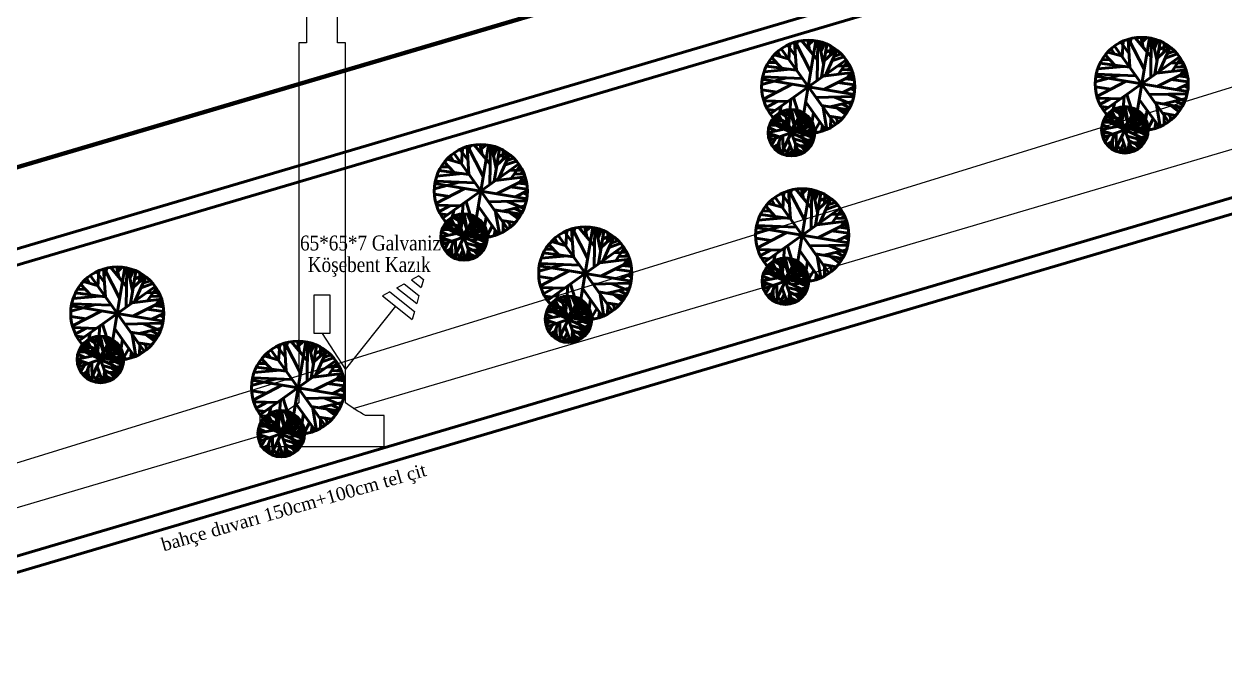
# Model space of a CAD drawing. Header units: millimetres. Extents: x 2046 to 14753, y 2361 to 29276.
# Drawn here: x 6038.4 to 6425, y 26525.4 to 26734.1 of the extents above; entities that cross this region are included whole.
import ezdxf

# ---------------------------------------------------------------- set-up
doc = ezdxf.new("R2010")
doc.units = ezdxf.units.MM
for name, color, linetype, lineweight in [('A.O. DUVAR', 7, 'Continuous', 50), ('ELK-YAZI', 2, 'Continuous', 25), ('TOPRAKLAMA', 44, 'Continuous', 18)]:
    doc.layers.add(name, color=color, linetype=linetype, lineweight=lineweight)
doc.layers.add('aydınlatma', color=3, linetype='Continuous')
doc.styles.add('A.O. MALZEME', font='times.ttf', dxfattribs={"height": 10})
doc.styles.add('YAZI', font='times.ttf', dxfattribs={"width": 0.85})

msp = doc.modelspace()

# ---------------------------------------------------------------- linework, layer by layer
at = {"layer": 'A.O. DUVAR'}
for p, q in [((5839.016, 26603.512), (7231.272, 27014.647)), ((5843.728, 26599.69), (7233.049, 27009.959)), ((7265.051, 26925.567), (5928.549, 26530.895)), ((5927.442, 26525.355), (7266.829, 26920.878)), ((7266.829, 26920.878), (5927.442, 26525.355)), ((6286.74, 26723.822), (6284.152, 26727.287)), ((6284.613, 26722.577), (6284.955, 26727.553)), ((6287.046, 26719.252), (6286.483, 26728.155)), ((6286.607, 26725.961), (6287.46, 26728.392)), ((6291.665, 26718.594), (6286.719, 26728.23)), ((6288.393, 26699.097), (6293.343, 26728.68)), ((6293.892, 26722.568), (6288.802, 26728.682)), ((6291.325, 26725.629), (6290.69, 26728.767)), ((6290.988, 26727.344), (6292.377, 26728.713)), ((6293.767, 26715.954), (6293.949, 26728.508)), ((6295.808, 26721.218), (6294.287, 26728.394)), ((6294.615, 26726.623), (6295.604, 26728.002)), ((6294.922, 26725.256), (6296.116, 26727.859)), ((6295.143, 26716.982), (6296.86, 26727.506)), ((6394.1, 26724.749), (6391.512, 26728.214)), ((6391.973, 26723.503), (6392.315, 26728.48)), ((6394.406, 26720.179), (6393.843, 26729.082)), ((6393.967, 26726.887), (6394.82, 26729.319)), ((6399.025, 26719.52), (6394.079, 26729.157)), ((6395.753, 26700.024), (6400.703, 26729.607)), ((6401.252, 26723.495), (6396.162, 26729.609)), ((6398.685, 26726.556), (6398.05, 26729.693)), ((6398.348, 26728.271), (6399.737, 26729.64)), ((6401.127, 26716.881), (6401.309, 26729.434)), ((6403.168, 26722.145), (6401.647, 26729.32)), ((6401.975, 26727.549), (6402.964, 26728.928)), ((6402.282, 26726.183), (6403.476, 26728.786)), ((6402.503, 26717.909), (6404.22, 26728.432)), ((6403.792, 26725.873), (6406.641, 26727.169)), ((6405.41, 26725.144), (6405.457, 26727.825)), ((6284.399, 26722.898), (6280.012, 26724.147)), ((6281.981, 26723.646), (6281.076, 26725.17)), ((6282.247, 26725.975), (6299.49, 26701.802)), ((6295.975, 26722.22), (6299.876, 26725.8)), ((6296.432, 26724.946), (6299.281, 26726.243)), ((6296.616, 26718.051), (6300.084, 26725.708)), ((6298.05, 26724.218), (6298.097, 26726.898)), ((6298.514, 26722.195), (6302.312, 26723.562)), ((6299.156, 26723.632), (6301.435, 26724.452)), ((6386.141, 26706.194), (6410.315, 26723.437)), ((6389.57, 26720.874), (6386.501, 26724.133)), ((6391.759, 26723.825), (6387.372, 26725.074)), ((6389.341, 26724.573), (6388.436, 26726.097)), ((6389.607, 26726.902), (6406.85, 26702.729)), ((6403.335, 26723.146), (6407.236, 26726.726)), ((6403.976, 26718.978), (6407.444, 26726.634)), ((6405.874, 26723.122), (6409.672, 26724.488)), ((6406.516, 26724.559), (6408.795, 26725.379)), ((6285.127, 26719.516), (6276.744, 26718.745)), ((6287.003, 26719.259), (6277.442, 26720.516)), ((6280.542, 26721.713), (6278.08, 26721.668)), ((6278.782, 26705.267), (6302.955, 26722.51)), ((6282.21, 26719.947), (6279.141, 26723.206)), ((6300.201, 26720.54), (6304.194, 26720.673)), ((6300.659, 26717.947), (6303.4, 26722.064)), ((6301.667, 26719.437), (6304.814, 26719.311)), ((6303.072, 26720.632), (6303.921, 26721.176)), ((6303.58, 26719.403), (6304.457, 26720.114)), ((6392.487, 26720.443), (6384.104, 26719.672)), ((6394.363, 26720.186), (6384.802, 26721.443)), ((6387.902, 26722.64), (6385.44, 26722.594)), ((6407.561, 26721.467), (6411.554, 26721.599)), ((6408.019, 26718.873), (6410.76, 26722.991)), ((6409.027, 26720.363), (6412.174, 26720.237)), ((6410.432, 26721.558), (6411.281, 26722.103)), ((6410.94, 26720.329), (6411.817, 26721.041)), ((6283.905, 26716.746), (6275.915, 26714.594)), ((6305.66, 26711.414), (6276.077, 26716.364)), ((6288.955, 26716.53), (6276.281, 26717.049)), ((6305.117, 26718.459), (6295.686, 26717.292)), ((6305.353, 26717.733), (6295.865, 26713.029)), ((6305.7, 26716.074), (6302.773, 26716.449)), ((6303.306, 26716.703), (6304.333, 26718.304)), ((6304.605, 26716.2), (6305.458, 26717.029)), ((6391.265, 26717.673), (6383.275, 26715.52)), ((6413.02, 26712.34), (6383.437, 26717.291)), ((6396.315, 26717.457), (6383.641, 26717.976)), ((6383.78, 26710.803), (6393.06, 26715.599)), ((6412.477, 26719.386), (6403.046, 26718.218)), ((6412.713, 26718.66), (6403.225, 26713.955)), ((6413.156, 26715.44), (6407.702, 26716.181)), ((6413.06, 26717), (6410.133, 26717.376)), ((6410.666, 26717.629), (6411.693, 26719.231)), ((6411.965, 26717.126), (6412.818, 26717.956)), ((6280.819, 26712.172), (6275.949, 26712.929)), ((6276.42, 26709.876), (6285.7, 26714.673)), ((6305.796, 26714.513), (6300.342, 26715.254)), ((6302.038, 26712.053), (6305.833, 26713.935)), ((6305.792, 26712.626), (6304.521, 26713.296)), ((6388.179, 26713.098), (6383.309, 26713.856)), ((6412.836, 26711.661), (6400.692, 26711.348)), ((6409.398, 26712.98), (6413.193, 26714.862)), ((6413.152, 26713.553), (6411.881, 26714.223)), ((6284.142, 26709.099), (6276.596, 26709.332)), ((6280.899, 26709.184), (6277.365, 26707.258)), ((6285.212, 26709.892), (6284.463, 26700.351)), ((6289.718, 26698.957), (6286.105, 26710.429)), ((6296.452, 26700.003), (6290.089, 26708.905)), ((6305.476, 26710.734), (6293.332, 26710.421)), ((6303.819, 26706.435), (6295.139, 26707.888)), ((6297.969, 26707.472), (6305.075, 26709.142)), ((6304.806, 26708.33), (6299.421, 26710.546)), ((6304.201, 26707.115), (6301.857, 26708.308)), ((6391.502, 26710.025), (6383.956, 26710.258)), ((6388.259, 26710.11), (6384.725, 26708.185)), ((6388.326, 26703.578), (6389.512, 26708.528)), ((6392.572, 26710.819), (6391.823, 26701.277)), ((6397.078, 26699.883), (6393.465, 26711.356)), ((6403.812, 26700.93), (6397.449, 26709.831)), ((6411.179, 26707.362), (6402.499, 26708.815)), ((6404.187, 26701.039), (6402.995, 26708.045)), ((6405.329, 26708.398), (6412.435, 26710.069)), ((6412.165, 26709.256), (6406.781, 26711.473)), ((6410.215, 26705.865), (6407.273, 26708.016)), ((6411.561, 26708.042), (6409.217, 26709.235)), ((6280.189, 26706.271), (6277.827, 26706.552)), ((6284.371, 26702.211), (6279.962, 26704.164)), ((6281.441, 26704.689), (6280.037, 26703.494)), ((6281.618, 26704.3), (6280.431, 26704.626)), ((6280.967, 26702.652), (6282.152, 26707.601)), ((6282.169, 26703.218), (6281.157, 26705.214)), ((6283.636, 26704.324), (6281.708, 26705.543)), ((6282.191, 26692.344), (6288.742, 26705.835)), ((6282.581, 26705.024), (6282.363, 26705.883)), ((6283.038, 26706.104), (6287.895, 26692.075)), ((6283.693, 26704.14), (6284.56, 26706.478)), ((6284.889, 26704.437), (6284.137, 26706.464)), ((6284.39, 26702.202), (6285.378, 26706.551)), ((6284.898, 26705.884), (6287.07, 26699.4)), ((6285.127, 26705.481), (6285.88, 26706.527)), ((6286.513, 26701.233), (6285.501, 26706.554)), ((6288.142, 26702.825), (6286.564, 26706.477)), ((6287.148, 26699.671), (6289.008, 26705.666)), ((6287.344, 26704.656), (6287.482, 26706.251)), ((6287.424, 26705.526), (6288.283, 26705.987)), ((6287.954, 26699.969), (6290.263, 26704.775)), ((6288.871, 26701.907), (6289.154, 26705.564)), ((6289.016, 26703.969), (6289.956, 26705.049)), ((6289.062, 26704.668), (6289.731, 26705.19)), ((6290.37, 26703.03), (6290.771, 26704.309)), ((6292.59, 26705.454), (6291.535, 26698.881)), ((6296.827, 26700.112), (6295.635, 26707.119)), ((6301.807, 26703.741), (6297.597, 26704.445)), ((6300.585, 26702.572), (6299.497, 26704.07)), ((6302.855, 26704.938), (6299.913, 26707.089)), ((6303.366, 26705.596), (6301.77, 26706.721)), ((6387.549, 26707.198), (6385.187, 26707.479)), ((6390.867, 26703.526), (6386.737, 26704.34)), ((6391.731, 26703.138), (6387.322, 26705.091)), ((6388.801, 26705.615), (6387.397, 26704.42)), ((6388.978, 26705.227), (6387.791, 26705.553)), ((6389.529, 26704.144), (6388.517, 26706.141)), ((6390.996, 26705.251), (6389.068, 26706.469)), ((6389.551, 26693.271), (6396.102, 26706.761)), ((6392.053, 26704.785), (6389.706, 26702.49)), ((6389.941, 26705.951), (6389.723, 26706.81)), ((6390.398, 26707.031), (6395.255, 26693.001)), ((6391.053, 26705.066), (6391.919, 26707.405)), ((6392.249, 26705.363), (6391.497, 26707.391)), ((6391.75, 26703.128), (6392.738, 26707.478)), ((6392.258, 26706.81), (6394.43, 26700.326)), ((6392.487, 26706.408), (6393.24, 26707.454)), ((6393.873, 26702.16), (6392.861, 26707.481)), ((6395.502, 26703.752), (6393.924, 26707.403)), ((6394.508, 26700.597), (6396.368, 26706.593)), ((6394.704, 26705.583), (6394.842, 26707.177)), ((6394.784, 26706.453), (6395.643, 26706.913)), ((6395.314, 26700.896), (6397.623, 26705.701)), ((6396.171, 26701.201), (6398.916, 26704.384)), ((6396.231, 26702.834), (6396.514, 26706.491)), ((6396.376, 26704.896), (6397.316, 26705.976)), ((6396.422, 26705.595), (6397.091, 26706.116)), ((6396.452, 26703.291), (6398.829, 26704.457)), ((6397.056, 26704.534), (6398.606, 26704.753)), ((6397.73, 26703.956), (6398.131, 26705.235)), ((6399.95, 26706.381), (6398.895, 26699.808)), ((6409.167, 26704.667), (6404.957, 26705.372)), ((6405.412, 26701.692), (6405.453, 26704.602)), ((6407.945, 26703.499), (6406.857, 26704.996)), ((6407.542, 26704.024), (6407.514, 26703.056)), ((6410.726, 26706.523), (6409.13, 26707.648)), ((6277.97, 26699.205), (6283.098, 26700.195)), ((6280.404, 26699.685), (6278.175, 26700.736)), ((6282.53, 26701.443), (6278.394, 26701.539)), ((6278.452, 26696.661), (6292.481, 26701.518)), ((6292.212, 26695.814), (6278.721, 26702.365)), ((6284.922, 26700.626), (6278.916, 26702.665)), ((6283.507, 26702.599), (6279.377, 26703.413)), ((6284.693, 26703.859), (6282.346, 26701.563)), ((6284.56, 26701.993), (6282.873, 26701.246)), ((6286.32, 26701.584), (6285.294, 26699.983)), ((6288.742, 26701.923), (6287.504, 26699.327)), ((6288.004, 26700.445), (6288.754, 26699.061)), ((6288.811, 26700.274), (6291.556, 26703.457)), ((6293.782, 26699.249), (6289.021, 26702.791)), ((6289.092, 26702.364), (6291.469, 26703.53)), ((6289.696, 26703.607), (6291.246, 26703.827)), ((6290.307, 26701.994), (6292.321, 26702.113)), ((6290.736, 26699.653), (6292.632, 26701.241)), ((6290.818, 26702.592), (6292.026, 26702.664)), ((6290.882, 26700.962), (6292.816, 26700.462)), ((6291.429, 26700.226), (6292.921, 26699.721)), ((6292.272, 26700.6), (6292.756, 26700.742)), ((6292.342, 26699.939), (6292.863, 26700.156)), ((6294.567, 26702.607), (6292.579, 26698.993)), ((6295.466, 26701.312), (6295.125, 26699.539)), ((6298.052, 26700.765), (6298.093, 26703.676)), ((6298.935, 26701.247), (6298.08, 26701.733)), ((6300.182, 26703.097), (6300.154, 26702.13)), ((6385.33, 26700.132), (6390.458, 26701.122)), ((6387.764, 26700.611), (6385.535, 26701.663)), ((6389.89, 26702.37), (6385.754, 26702.466)), ((6385.812, 26697.587), (6399.841, 26702.445)), ((6399.572, 26696.74), (6386.081, 26703.292)), ((6392.282, 26701.553), (6386.276, 26703.592)), ((6391.92, 26702.92), (6390.233, 26702.172)), ((6393.68, 26702.511), (6392.654, 26700.909)), ((6396.102, 26702.849), (6394.864, 26700.254)), ((6395.364, 26701.371), (6396.114, 26699.987)), ((6400.306, 26700.196), (6395.618, 26700.968)), ((6401.142, 26700.175), (6396.381, 26703.718)), ((6397.667, 26702.92), (6399.681, 26703.04)), ((6399.053, 26700.754), (6397.738, 26699.83)), ((6398.096, 26700.58), (6399.992, 26702.168)), ((6398.178, 26703.519), (6399.386, 26703.59)), ((6398.242, 26701.889), (6400.176, 26701.388)), ((6398.789, 26701.152), (6400.281, 26700.647)), ((6399.19, 26699.609), (6399.908, 26700.233)), ((6399.632, 26701.527), (6400.116, 26701.668)), ((6399.702, 26700.866), (6400.223, 26701.083)), ((6401.927, 26703.533), (6399.939, 26699.919)), ((6402.826, 26702.239), (6402.485, 26700.466)), ((6406.295, 26702.173), (6405.44, 26702.66)), ((6281.564, 26697.742), (6277.977, 26698.919)), ((6280.021, 26698.24), (6278.053, 26697.816)), ((6279.268, 26696.944), (6278.175, 26697.412)), ((6279.13, 26695.098), (6280.398, 26697.305)), ((6282.189, 26697.971), (6280.483, 26693.5)), ((6282.806, 26692.09), (6282.693, 26698.103)), ((6286.184, 26691.641), (6284.389, 26696.809)), ((6292.027, 26695.514), (6286.158, 26697.078)), ((6292.957, 26698.888), (6287.742, 26697.971)), ((6292.946, 26699.269), (6288.258, 26700.041)), ((6291.366, 26694.455), (6289.097, 26696.278)), ((6292.714, 26697.281), (6290.203, 26698.406)), ((6291.693, 26699.827), (6290.378, 26698.903)), ((6290.565, 26696.632), (6292.651, 26696.998)), ((6292.889, 26698.043), (6291.538, 26698.636)), ((6291.83, 26698.683), (6292.548, 26699.306)), ((6292.446, 26696.376), (6291.931, 26696.877)), ((6292.382, 26698.258), (6292.908, 26698.536)), ((6388.924, 26698.668), (6385.337, 26699.846)), ((6387.381, 26699.167), (6385.413, 26698.743)), ((6386.628, 26697.87), (6385.535, 26698.338)), ((6387.006, 26696.934), (6386.163, 26696.56)), ((6386.49, 26696.024), (6387.758, 26698.231)), ((6389.549, 26698.898), (6387.843, 26694.427)), ((6388.833, 26697.019), (6388.959, 26693.603)), ((6390.166, 26693.016), (6390.053, 26699.029)), ((6393.544, 26692.567), (6391.749, 26697.735)), ((6399.387, 26696.44), (6393.518, 26698.005)), ((6397.986, 26694.612), (6394.027, 26696.535)), ((6400.317, 26699.815), (6395.102, 26698.898)), ((6398.726, 26695.382), (6396.457, 26697.205)), ((6400.074, 26698.208), (6397.563, 26699.333)), ((6397.925, 26697.558), (6400.011, 26697.925)), ((6400.249, 26698.97), (6398.898, 26699.563)), ((6399.806, 26697.303), (6399.291, 26697.804)), ((6399.742, 26699.185), (6400.268, 26699.462)), ((6176.827, 26692.365), (6194.07, 26668.192)), ((6181.32, 26690.212), (6178.732, 26693.676)), ((6179.193, 26688.966), (6179.535, 26693.942)), ((6181.626, 26685.642), (6181.064, 26694.545)), ((6181.187, 26692.35), (6182.04, 26694.782)), ((6186.246, 26684.983), (6181.299, 26694.62)), ((6182.974, 26665.487), (6187.924, 26695.07)), ((6188.472, 26688.958), (6183.383, 26695.072)), ((6185.906, 26692.018), (6185.271, 26695.156)), ((6185.568, 26693.734), (6186.957, 26695.103)), ((6188.347, 26682.343), (6188.529, 26694.897)), ((6190.388, 26687.608), (6188.867, 26694.783)), ((6189.195, 26693.012), (6190.185, 26694.391)), ((6189.502, 26691.645), (6190.696, 26694.248)), ((6189.724, 26683.371), (6191.44, 26693.895)), ((6191.012, 26691.336), (6193.861, 26692.632)), ((6192.63, 26690.607), (6192.677, 26693.288)), ((6279.646, 26696.008), (6278.803, 26695.633)), ((6281.088, 26695.15), (6279.638, 26694.381)), ((6280.761, 26694.275), (6279.846, 26694.154)), ((6281.548, 26693.83), (6280.829, 26693.207)), ((6281.473, 26696.093), (6281.599, 26692.676)), ((6282.757, 26693.65), (6281.797, 26692.58)), ((6282.194, 26693.045), (6282.358, 26692.276)), ((6284.797, 26691.656), (6283.013, 26694.027)), ((6285.101, 26694.801), (6283.667, 26691.797)), ((6285.648, 26693.156), (6284.184, 26691.703)), ((6285.896, 26692.408), (6285.482, 26691.606)), ((6286.379, 26691.64), (6286.797, 26695.169)), ((6290.626, 26693.686), (6286.667, 26695.608)), ((6287.059, 26691.78), (6287.489, 26693.171)), ((6289.28, 26692.677), (6287.36, 26693.61)), ((6287.966, 26695.009), (6291.611, 26694.807)), ((6288.529, 26692.289), (6288.219, 26693.161)), ((6288.41, 26692.598), (6288.26, 26692.138)), ((6289.952, 26693.104), (6288.845, 26694.551)), ((6290.29, 26693.347), (6289.683, 26694.112)), ((6290.905, 26693.958), (6289.949, 26694.861)), ((6388.448, 26696.077), (6386.998, 26695.307)), ((6388.121, 26695.201), (6387.206, 26695.081)), ((6388.908, 26694.756), (6388.189, 26694.133)), ((6390.117, 26694.577), (6389.157, 26693.506)), ((6389.554, 26693.972), (6389.718, 26693.202)), ((6392.157, 26692.582), (6390.373, 26694.954)), ((6391.236, 26693.155), (6390.475, 26692.897)), ((6392.461, 26695.727), (6391.027, 26692.724)), ((6393.008, 26694.082), (6391.544, 26692.629)), ((6393.256, 26693.334), (6392.842, 26692.532)), ((6393.739, 26692.567), (6394.157, 26696.096)), ((6394.419, 26692.707), (6394.849, 26694.097)), ((6394.911, 26692.813), (6394.569, 26693.167)), ((6396.64, 26693.604), (6394.72, 26694.536)), ((6395.326, 26695.935), (6398.971, 26695.733)), ((6395.889, 26693.216), (6395.579, 26694.088)), ((6395.77, 26693.525), (6395.62, 26693.064)), ((6397.312, 26694.03), (6396.205, 26695.477)), ((6397.65, 26694.274), (6397.043, 26695.039)), ((6398.265, 26694.884), (6397.309, 26695.788)), ((6173.362, 26671.657), (6197.535, 26688.9)), ((6176.79, 26686.336), (6173.721, 26689.596)), ((6178.979, 26689.288), (6174.593, 26690.537)), ((6176.561, 26690.036), (6175.656, 26691.56)), ((6190.556, 26688.609), (6194.457, 26692.189)), ((6191.197, 26684.441), (6194.664, 26692.097)), ((6193.095, 26688.585), (6196.893, 26689.951)), ((6193.737, 26690.022), (6196.016, 26690.841)), ((6283.876, 26692.228), (6283.115, 26691.971)), ((6287.551, 26691.886), (6287.209, 26692.241)), ((6179.707, 26685.906), (6171.324, 26685.135)), ((6181.583, 26685.649), (6172.022, 26686.906)), ((6175.122, 26688.103), (6172.661, 26688.057)), ((6199.698, 26684.849), (6190.267, 26683.681)), ((6194.781, 26686.93), (6198.774, 26687.062)), ((6195.239, 26684.336), (6197.981, 26688.453)), ((6196.247, 26685.826), (6199.394, 26685.7)), ((6197.652, 26687.021), (6198.502, 26687.566)), ((6197.887, 26683.092), (6198.913, 26684.694)), ((6198.16, 26685.792), (6199.038, 26686.503)), ((6178.485, 26683.136), (6170.496, 26680.983)), ((6200.24, 26677.803), (6170.657, 26682.753)), ((6183.536, 26682.92), (6170.862, 26683.439)), ((6171, 26676.266), (6180.28, 26681.062)), ((6199.933, 26684.123), (6190.446, 26679.418)), ((6200.376, 26680.903), (6194.923, 26681.644)), ((6200.28, 26682.463), (6197.354, 26682.838)), ((6199.186, 26682.589), (6200.039, 26683.419)), ((6286.453, 26651.267), (6291.403, 26680.85)), ((6291.952, 26674.738), (6286.862, 26680.852)), ((6289.385, 26677.799), (6288.75, 26680.936)), ((6289.048, 26679.514), (6290.437, 26680.883)), ((6175.4, 26678.561), (6170.529, 26679.319)), ((6200.056, 26677.124), (6187.912, 26676.811)), ((6199.386, 26674.719), (6194.001, 26676.936)), ((6196.618, 26678.443), (6200.413, 26680.324)), ((6200.373, 26679.016), (6199.102, 26679.686)), ((6280.041, 26675.816), (6279.136, 26677.34)), ((6280.306, 26678.145), (6297.55, 26653.972)), ((6284.8, 26675.992), (6282.212, 26679.457)), ((6282.673, 26674.746), (6283.015, 26679.723)), ((6285.106, 26671.422), (6284.543, 26680.325)), ((6284.667, 26678.131), (6285.52, 26680.562)), ((6289.725, 26670.763), (6284.779, 26680.4)), ((6291.827, 26668.124), (6292.009, 26680.677)), ((6293.868, 26673.388), (6292.347, 26680.563)), ((6292.675, 26678.793), (6293.664, 26680.171)), ((6292.982, 26677.426), (6294.176, 26680.029)), ((6293.203, 26669.152), (6294.92, 26679.675)), ((6294.035, 26674.389), (6297.936, 26677.969)), ((6294.491, 26677.116), (6297.341, 26678.412)), ((6294.676, 26670.221), (6298.144, 26677.877)), ((6296.11, 26676.387), (6296.157, 26679.068)), ((6178.723, 26675.488), (6171.177, 26675.721)), ((6175.48, 26675.573), (6171.945, 26673.648)), ((6175.547, 26669.041), (6176.732, 26673.991)), ((6179.793, 26676.282), (6179.044, 26666.74)), ((6184.298, 26665.346), (6180.685, 26676.819)), ((6191.032, 26666.393), (6184.669, 26675.294)), ((6198.4, 26672.825), (6189.719, 26674.277)), ((6191.407, 26666.502), (6190.215, 26673.508)), ((6192.55, 26673.861), (6199.656, 26675.532)), ((6197.435, 26671.327), (6194.494, 26673.479)), ((6197.947, 26671.985), (6196.35, 26673.111)), ((6198.781, 26673.505), (6196.438, 26674.698)), ((6278.602, 26673.883), (6276.14, 26673.837)), ((6276.841, 26657.437), (6301.015, 26674.68)), ((6280.27, 26672.117), (6277.201, 26675.376)), ((6282.459, 26675.068), (6278.072, 26676.317)), ((6296.574, 26674.365), (6300.372, 26675.731)), ((6297.216, 26675.802), (6299.495, 26676.622)), ((6298.719, 26670.116), (6301.46, 26674.234)), ((6301.131, 26672.801), (6301.981, 26673.346)), ((6174.769, 26672.661), (6172.407, 26672.941)), ((6178.088, 26668.989), (6173.958, 26669.803)), ((6178.951, 26668.601), (6174.543, 26670.554)), ((6176.022, 26671.078), (6174.617, 26669.883)), ((6176.199, 26670.69), (6175.012, 26671.016)), ((6176.749, 26669.607), (6175.738, 26671.604)), ((6178.216, 26670.714), (6176.288, 26671.932)), ((6176.771, 26658.734), (6183.323, 26672.224)), ((6179.274, 26670.248), (6176.926, 26667.952)), ((6177.162, 26671.414), (6176.943, 26672.273)), ((6177.618, 26672.494), (6182.475, 26658.464)), ((6178.273, 26670.529), (6179.14, 26672.868)), ((6179.469, 26670.826), (6178.717, 26672.854)), ((6178.971, 26668.591), (6179.958, 26672.941)), ((6179.479, 26672.273), (6181.651, 26665.789)), ((6179.708, 26671.871), (6180.46, 26672.917)), ((6181.094, 26667.623), (6180.082, 26672.944)), ((6182.723, 26669.215), (6181.145, 26672.866)), ((6181.729, 26666.06), (6183.589, 26672.056)), ((6181.924, 26671.045), (6182.062, 26672.64)), ((6182.004, 26671.916), (6182.864, 26672.376)), ((6182.534, 26666.359), (6184.843, 26671.164)), ((6183.392, 26666.664), (6186.136, 26669.846)), ((6183.451, 26668.297), (6183.735, 26671.953)), ((6183.596, 26670.359), (6184.537, 26671.439)), ((6188.363, 26665.638), (6183.601, 26669.181)), ((6183.642, 26671.058), (6184.311, 26671.579)), ((6183.673, 26668.754), (6186.049, 26669.92)), ((6184.277, 26669.997), (6185.826, 26670.216)), ((6184.95, 26669.419), (6185.351, 26670.698)), ((6187.17, 26671.844), (6186.115, 26665.271)), ((6196.387, 26670.13), (6192.177, 26670.834)), ((6192.632, 26667.155), (6192.673, 26670.065)), ((6195.165, 26668.962), (6194.078, 26670.459)), ((6194.762, 26669.487), (6194.734, 26668.519)), ((6287.015, 26668.7), (6274.341, 26669.219)), ((6283.187, 26671.686), (6274.804, 26670.915)), ((6285.062, 26671.429), (6275.501, 26672.686)), ((6303.177, 26670.629), (6293.746, 26669.461)), ((6303.413, 26669.903), (6293.925, 26665.198)), ((6298.26, 26672.71), (6302.254, 26672.842)), ((6299.727, 26671.606), (6302.873, 26671.48)), ((6301.366, 26668.873), (6302.393, 26670.474)), ((6301.64, 26671.572), (6302.517, 26672.284)), ((6302.665, 26668.369), (6303.518, 26669.199)), ((6172.55, 26665.594), (6177.678, 26666.585)), ((6176.144, 26664.131), (6172.558, 26665.308)), ((6174.985, 26666.074), (6172.755, 26667.125)), ((6177.11, 26667.833), (6172.974, 26667.928)), ((6173.032, 26663.05), (6187.062, 26667.907)), ((6186.792, 26662.203), (6173.302, 26668.755)), ((6179.502, 26667.016), (6173.497, 26669.055)), ((6179.14, 26668.383), (6177.453, 26667.635)), ((6180.901, 26667.974), (6179.874, 26666.372)), ((6183.322, 26668.312), (6182.085, 26665.716)), ((6187.537, 26665.278), (6182.322, 26664.361)), ((6182.584, 26666.834), (6183.334, 26665.45)), ((6187.527, 26665.659), (6182.838, 26666.431)), ((6184.887, 26668.383), (6186.902, 26668.502)), ((6186.273, 26666.217), (6184.959, 26665.293)), ((6185.316, 26666.043), (6187.212, 26667.63)), ((6185.398, 26668.982), (6186.607, 26669.053)), ((6185.462, 26667.351), (6187.396, 26666.851)), ((6186.01, 26666.615), (6187.501, 26666.11)), ((6186.41, 26665.072), (6187.129, 26665.695)), ((6186.852, 26666.99), (6187.337, 26667.131)), ((6186.923, 26666.329), (6187.444, 26666.546)), ((6189.148, 26668.996), (6187.16, 26665.382)), ((6190.047, 26667.702), (6189.705, 26665.929)), ((6193.516, 26667.636), (6192.66, 26668.122)), ((6210.458, 26665.864), (6227.701, 26641.691)), ((6214.951, 26663.711), (6212.363, 26667.176)), ((6212.824, 26662.465), (6213.166, 26667.442)), ((6215.257, 26659.141), (6214.694, 26668.044)), ((6214.818, 26665.85), (6215.671, 26668.281)), ((6219.876, 26658.482), (6214.93, 26668.119)), ((6216.604, 26638.986), (6221.554, 26668.569)), ((6222.103, 26662.457), (6217.014, 26668.571)), ((6219.537, 26665.518), (6218.902, 26668.656)), ((6219.199, 26667.233), (6220.588, 26668.602)), ((6221.978, 26655.843), (6222.16, 26668.396)), ((6224.019, 26661.107), (6222.498, 26668.283)), ((6222.826, 26666.512), (6223.815, 26667.891)), ((6223.133, 26665.145), (6224.327, 26667.748)), ((6223.355, 26656.871), (6225.071, 26667.394)), ((6224.186, 26662.108), (6228.087, 26665.689)), ((6224.643, 26664.835), (6227.492, 26666.131)), ((6224.827, 26657.94), (6228.295, 26665.597)), ((6226.261, 26664.107), (6226.308, 26666.787)), ((6281.965, 26668.916), (6273.975, 26666.763)), ((6303.72, 26663.583), (6274.136, 26668.534)), ((6274.48, 26662.046), (6283.76, 26666.842)), ((6303.855, 26666.683), (6298.402, 26667.424)), ((6300.097, 26664.223), (6303.893, 26666.105)), ((6303.76, 26668.243), (6300.833, 26668.619)), ((6303.852, 26664.796), (6302.581, 26665.466)), ((6174.601, 26664.63), (6172.634, 26664.205)), ((6173.849, 26663.333), (6172.756, 26663.801)), ((6174.226, 26662.397), (6173.384, 26662.022)), ((6173.711, 26661.487), (6174.978, 26663.694)), ((6175.669, 26661.54), (6174.219, 26660.77)), ((6176.77, 26664.361), (6175.063, 26659.89)), ((6176.053, 26662.482), (6176.179, 26659.065)), ((6177.387, 26658.479), (6177.274, 26664.492)), ((6180.764, 26658.03), (6178.969, 26663.198)), ((6186.608, 26661.903), (6180.739, 26663.468)), ((6180.96, 26658.03), (6181.377, 26661.558)), ((6185.206, 26660.075), (6181.248, 26661.998)), ((6182.547, 26661.398), (6186.191, 26661.196)), ((6185.947, 26660.844), (6183.677, 26662.668)), ((6187.295, 26663.67), (6184.784, 26664.796)), ((6185.145, 26663.021), (6187.231, 26663.388)), ((6187.469, 26664.432), (6186.119, 26665.026)), ((6187.027, 26662.766), (6186.512, 26663.267)), ((6186.962, 26664.647), (6187.488, 26664.925)), ((6208.753, 26661.602), (6206.292, 26661.556)), ((6206.993, 26645.156), (6231.166, 26662.399)), ((6210.421, 26659.836), (6207.352, 26663.095)), ((6212.61, 26662.787), (6208.224, 26664.036)), ((6210.192, 26663.535), (6209.287, 26665.059)), ((6226.726, 26662.084), (6230.524, 26663.45)), ((6227.368, 26663.521), (6229.646, 26664.341)), ((6228.87, 26657.836), (6231.612, 26661.953)), ((6278.879, 26664.341), (6274.009, 26665.099)), ((6282.202, 26661.268), (6274.656, 26661.502)), ((6283.272, 26662.062), (6282.523, 26652.52)), ((6287.778, 26651.126), (6284.165, 26662.599)), ((6303.535, 26662.904), (6291.392, 26662.591)), ((6302.865, 26660.499), (6297.481, 26662.716)), ((6175.341, 26660.664), (6174.427, 26660.544)), ((6176.128, 26660.219), (6175.41, 26659.596)), ((6177.337, 26660.04), (6176.377, 26658.969)), ((6176.775, 26659.435), (6176.939, 26658.665)), ((6179.377, 26658.045), (6177.594, 26660.417)), ((6178.457, 26658.618), (6177.696, 26658.36)), ((6179.682, 26661.19), (6178.247, 26658.186)), ((6180.228, 26659.545), (6178.764, 26658.092)), ((6180.476, 26658.797), (6180.062, 26657.995)), ((6181.639, 26658.17), (6182.07, 26659.56)), ((6182.131, 26658.276), (6181.789, 26658.63)), ((6183.86, 26659.067), (6181.941, 26659.999)), ((6183.11, 26658.679), (6182.799, 26659.551)), ((6182.99, 26658.988), (6182.84, 26658.527)), ((6184.532, 26659.493), (6183.425, 26660.94)), ((6184.871, 26659.736), (6184.264, 26660.501)), ((6185.485, 26660.347), (6184.53, 26661.25)), ((6213.338, 26659.405), (6204.955, 26658.634)), ((6215.214, 26659.148), (6205.653, 26660.405)), ((6233.328, 26658.348), (6223.897, 26657.18)), ((6233.564, 26657.622), (6224.076, 26652.918)), ((6228.412, 26660.429), (6232.405, 26660.562)), ((6229.878, 26659.326), (6233.025, 26659.2)), ((6231.283, 26660.521), (6232.132, 26661.065)), ((6231.518, 26656.592), (6232.544, 26658.193)), ((6231.791, 26659.292), (6232.668, 26660.003)), ((6278.959, 26661.353), (6275.425, 26659.428)), ((6278.249, 26658.441), (6275.886, 26658.722)), ((6279.026, 26654.821), (6280.212, 26659.771)), ((6281.696, 26656.494), (6279.768, 26657.712)), ((6280.25, 26644.514), (6286.802, 26658.004)), ((6280.641, 26657.194), (6280.422, 26658.053)), ((6281.098, 26658.274), (6285.955, 26644.244)), ((6281.753, 26656.309), (6282.619, 26658.648)), ((6282.949, 26656.606), (6282.197, 26658.634)), ((6282.45, 26654.371), (6283.438, 26658.721)), ((6282.958, 26658.053), (6285.13, 26651.569)), ((6283.187, 26657.651), (6283.939, 26658.697)), ((6284.573, 26653.403), (6283.561, 26658.724)), ((6286.202, 26654.995), (6284.624, 26658.646)), ((6285.208, 26651.84), (6287.068, 26657.836)), ((6285.403, 26656.826), (6285.542, 26658.42)), ((6285.484, 26657.696), (6286.343, 26658.157)), ((6286.93, 26654.077), (6287.214, 26657.734)), ((6294.512, 26652.173), (6288.148, 26661.074)), ((6290.65, 26657.624), (6289.595, 26651.051)), ((6301.879, 26658.605), (6293.199, 26660.058)), ((6294.887, 26652.282), (6293.695, 26659.288)), ((6296.029, 26659.641), (6303.135, 26661.312)), ((6300.915, 26657.108), (6297.973, 26659.259)), ((6301.426, 26657.766), (6299.83, 26658.891)), ((6302.261, 26659.285), (6299.917, 26660.478)), ((6064.259, 26650.784), (6061.671, 26654.249)), ((6062.132, 26649.538), (6062.474, 26654.515)), ((6064.565, 26646.214), (6064.003, 26655.117)), ((6064.126, 26652.923), (6064.979, 26655.354)), ((6069.185, 26645.555), (6064.238, 26655.192)), ((6065.913, 26626.059), (6070.863, 26655.642)), ((6071.411, 26649.53), (6066.322, 26655.644)), ((6068.845, 26652.591), (6068.21, 26655.729)), ((6068.507, 26654.306), (6069.896, 26655.675)), ((6071.286, 26642.916), (6071.468, 26655.469)), ((6073.327, 26648.18), (6071.806, 26655.356)), ((6072.134, 26653.585), (6073.124, 26654.964)), ((6072.441, 26652.218), (6073.635, 26654.821)), ((6072.663, 26643.944), (6074.379, 26654.467)), ((6075.569, 26651.18), (6075.616, 26653.86)), ((6212.116, 26656.635), (6204.126, 26654.483)), ((6233.871, 26651.303), (6204.288, 26656.253)), ((6217.166, 26656.419), (6204.493, 26656.938)), ((6204.631, 26649.765), (6213.911, 26654.561)), ((6234.007, 26654.402), (6228.554, 26655.143)), ((6230.249, 26651.942), (6234.044, 26653.824)), ((6233.911, 26655.962), (6230.984, 26656.338)), ((6232.817, 26656.088), (6233.669, 26656.918)), ((6280.59, 26653.613), (6276.454, 26653.709)), ((6276.512, 26648.83), (6290.541, 26653.688)), ((6290.271, 26647.983), (6276.781, 26654.535)), ((6282.982, 26652.796), (6276.976, 26654.835)), ((6281.567, 26654.769), (6277.437, 26655.583)), ((6282.431, 26654.381), (6278.022, 26656.334)), ((6279.501, 26656.858), (6278.096, 26655.663)), ((6279.678, 26656.47), (6278.491, 26656.796)), ((6280.229, 26655.387), (6279.217, 26657.384)), ((6282.753, 26656.028), (6280.406, 26653.733)), ((6282.619, 26654.163), (6280.933, 26653.415)), ((6284.38, 26653.754), (6283.354, 26652.153)), ((6286.802, 26654.092), (6285.564, 26651.497)), ((6286.014, 26652.139), (6288.323, 26656.944)), ((6286.871, 26652.444), (6289.615, 26655.627)), ((6287.076, 26656.139), (6288.016, 26657.219)), ((6291.842, 26651.418), (6287.081, 26654.961)), ((6287.122, 26656.838), (6287.791, 26657.359)), ((6287.152, 26654.534), (6289.529, 26655.7)), ((6287.756, 26655.777), (6289.306, 26655.997)), ((6288.367, 26654.163), (6290.381, 26654.283)), ((6288.429, 26655.199), (6288.83, 26656.478)), ((6288.878, 26654.762), (6290.086, 26654.834)), ((6292.627, 26654.776), (6290.639, 26651.162)), ((6299.867, 26655.91), (6295.657, 26656.615)), ((6296.112, 26652.935), (6296.152, 26655.845)), ((6296.995, 26653.416), (6296.14, 26653.903)), ((6298.645, 26654.742), (6297.557, 26656.239)), ((6298.242, 26655.267), (6298.214, 26654.299)), ((6059.729, 26646.909), (6056.66, 26650.168)), ((6061.918, 26649.86), (6057.532, 26651.109)), ((6059.5, 26650.608), (6058.595, 26652.132)), ((6059.766, 26652.937), (6077.009, 26628.764)), ((6073.495, 26649.181), (6077.396, 26652.762)), ((6073.951, 26651.908), (6076.8, 26653.204)), ((6074.136, 26645.013), (6077.603, 26652.67)), ((6076.034, 26649.157), (6079.832, 26650.523)), ((6076.676, 26650.594), (6078.955, 26651.414)), ((6209.031, 26652.06), (6204.16, 26652.818)), ((6217.929, 26638.845), (6214.316, 26650.318)), ((6233.687, 26650.623), (6221.543, 26650.31)), ((6233.017, 26648.218), (6227.632, 26650.435)), ((6234.003, 26652.515), (6232.732, 26653.185)), ((6276.029, 26651.375), (6281.158, 26652.365)), ((6279.624, 26649.911), (6276.037, 26651.089)), ((6278.08, 26650.41), (6276.113, 26649.986)), ((6278.464, 26651.854), (6276.235, 26652.906)), ((6280.249, 26650.141), (6278.542, 26645.67)), ((6280.866, 26644.259), (6280.753, 26650.272)), ((6291.017, 26651.058), (6285.802, 26650.141)), ((6286.064, 26652.614), (6286.814, 26651.23)), ((6291.006, 26651.439), (6286.318, 26652.211)), ((6290.774, 26649.451), (6288.263, 26650.576)), ((6289.753, 26651.997), (6288.438, 26651.073)), ((6288.795, 26651.823), (6290.692, 26653.411)), ((6288.942, 26653.132), (6290.876, 26652.631)), ((6289.489, 26652.395), (6290.981, 26651.89)), ((6290.949, 26650.213), (6289.598, 26650.806)), ((6289.89, 26650.852), (6290.608, 26651.476)), ((6290.332, 26652.77), (6290.816, 26652.911)), ((6290.402, 26652.109), (6290.923, 26652.326)), ((6290.442, 26650.428), (6290.968, 26650.705)), ((6293.526, 26653.482), (6293.185, 26651.709)), ((6062.646, 26646.478), (6054.263, 26645.707)), ((6064.522, 26646.221), (6054.961, 26647.478)), ((6058.061, 26648.675), (6055.6, 26648.629)), ((6056.301, 26632.229), (6080.474, 26649.472)), ((6077.72, 26647.502), (6081.713, 26647.635)), ((6078.178, 26644.908), (6080.92, 26649.026)), ((6079.186, 26646.399), (6082.333, 26646.272)), ((6080.591, 26647.594), (6081.441, 26648.138)), ((6081.099, 26646.365), (6081.977, 26647.076)), ((6212.353, 26648.988), (6204.807, 26649.221)), ((6209.111, 26649.073), (6205.576, 26647.147)), ((6208.4, 26646.16), (6206.038, 26646.441)), ((6209.178, 26642.541), (6210.363, 26647.49)), ((6211.249, 26645.993), (6216.106, 26631.963)), ((6211.904, 26644.029), (6212.771, 26646.367)), ((6213.1, 26644.326), (6212.348, 26646.353)), ((6212.602, 26642.09), (6213.589, 26646.44)), ((6213.423, 26649.781), (6212.674, 26640.24)), ((6213.338, 26645.37), (6214.091, 26646.416)), ((6214.724, 26641.122), (6213.712, 26646.443)), ((6216.354, 26642.714), (6214.776, 26646.366)), ((6215.555, 26644.545), (6215.693, 26646.139)), ((6224.663, 26639.892), (6218.3, 26648.793)), ((6232.03, 26646.324), (6223.35, 26647.777)), ((6225.038, 26640.001), (6223.846, 26647.007)), ((6226.18, 26647.36), (6233.287, 26649.031)), ((6231.066, 26644.827), (6228.124, 26646.978)), ((6231.578, 26645.485), (6229.981, 26646.61)), ((6232.412, 26647.004), (6230.068, 26648.197)), ((6277.328, 26649.113), (6276.235, 26649.581)), ((6277.706, 26648.177), (6276.863, 26647.803)), ((6277.19, 26647.267), (6278.458, 26649.474)), ((6279.148, 26647.32), (6277.698, 26646.55)), ((6278.821, 26646.444), (6277.906, 26646.324)), ((6279.608, 26645.999), (6278.889, 26645.376)), ((6279.532, 26648.262), (6279.659, 26644.846)), ((6282.857, 26643.825), (6281.073, 26646.197)), ((6283.161, 26646.97), (6281.727, 26643.967)), ((6284.244, 26643.81), (6282.449, 26648.978)), ((6290.087, 26647.683), (6284.218, 26649.248)), ((6284.439, 26643.81), (6284.856, 26647.339)), ((6288.686, 26645.855), (6284.727, 26647.778)), ((6286.026, 26647.178), (6289.67, 26646.976)), ((6288.012, 26645.273), (6286.904, 26646.72)), ((6289.426, 26646.625), (6287.156, 26648.448)), ((6288.35, 26645.517), (6287.743, 26646.282)), ((6288.965, 26646.127), (6288.009, 26647.031)), ((6288.624, 26648.801), (6290.71, 26649.168)), ((6290.506, 26648.546), (6289.991, 26649.047)), ((6061.424, 26643.708), (6053.435, 26641.556)), ((6083.179, 26638.376), (6053.596, 26643.326)), ((6066.475, 26643.492), (6053.801, 26644.011)), ((6082.637, 26645.421), (6073.206, 26644.253)), ((6082.872, 26644.695), (6073.385, 26639.991)), ((6083.315, 26641.475), (6077.862, 26642.216)), ((6083.219, 26643.035), (6080.293, 26643.411)), ((6080.826, 26643.665), (6081.852, 26645.266)), ((6082.125, 26643.161), (6082.978, 26643.991)), ((6220.423, 26635.702), (6206.932, 26642.254)), ((6213.133, 26640.515), (6207.127, 26642.554)), ((6211.718, 26642.488), (6207.589, 26643.302)), ((6212.582, 26642.1), (6208.173, 26644.053)), ((6209.652, 26644.578), (6208.248, 26643.383)), ((6209.83, 26644.189), (6208.642, 26644.515)), ((6210.38, 26643.107), (6209.368, 26645.103)), ((6211.847, 26644.213), (6209.919, 26645.432)), ((6210.402, 26632.233), (6216.953, 26645.723)), ((6212.904, 26643.747), (6210.557, 26641.452)), ((6210.793, 26644.913), (6210.574, 26645.772)), ((6213.109, 26645.772), (6215.282, 26639.288)), ((6215.359, 26639.559), (6217.219, 26645.555)), ((6215.635, 26645.415), (6216.495, 26645.876)), ((6216.165, 26639.858), (6218.474, 26644.663)), ((6217.022, 26640.163), (6219.767, 26643.346)), ((6217.082, 26641.796), (6217.365, 26645.453)), ((6217.227, 26643.858), (6218.167, 26644.938)), ((6221.994, 26639.138), (6217.232, 26642.68)), ((6217.273, 26644.557), (6217.942, 26645.079)), ((6217.304, 26642.253), (6219.68, 26643.419)), ((6217.907, 26643.496), (6219.457, 26643.716)), ((6218.581, 26642.918), (6218.982, 26644.197)), ((6219.029, 26642.481), (6220.238, 26642.553)), ((6220.801, 26645.343), (6219.746, 26638.77)), ((6222.779, 26642.496), (6220.791, 26638.881)), ((6230.018, 26643.629), (6225.808, 26644.334)), ((6226.263, 26640.654), (6226.304, 26643.565)), ((6228.796, 26642.461), (6227.708, 26643.959)), ((6228.393, 26642.986), (6228.365, 26642.018)), ((6280.817, 26645.82), (6279.857, 26644.749)), ((6280.254, 26645.215), (6280.418, 26644.445)), ((6281.936, 26644.398), (6281.175, 26644.14)), ((6283.707, 26645.325), (6282.244, 26643.872)), ((6283.956, 26644.577), (6283.542, 26643.775)), ((6285.119, 26643.95), (6285.549, 26645.34)), ((6285.611, 26644.056), (6285.269, 26644.41)), ((6287.34, 26644.847), (6285.42, 26645.779)), ((6286.589, 26644.459), (6286.279, 26645.331)), ((6286.47, 26644.768), (6286.32, 26644.308)), ((6058.339, 26639.133), (6053.468, 26639.891)), ((6053.939, 26636.838), (6063.219, 26641.634)), ((6079.557, 26639.015), (6083.352, 26640.897)), ((6083.312, 26639.588), (6082.041, 26640.258)), ((6206.181, 26639.094), (6211.309, 26640.084)), ((6209.775, 26637.63), (6206.189, 26638.808)), ((6208.615, 26639.574), (6206.386, 26640.625)), ((6210.741, 26641.332), (6206.605, 26641.428)), ((6206.663, 26636.55), (6220.692, 26641.407)), ((6212.771, 26641.882), (6211.084, 26641.135)), ((6214.532, 26641.473), (6213.505, 26639.872)), ((6216.953, 26641.812), (6215.716, 26639.216)), ((6221.168, 26638.777), (6215.953, 26637.86)), ((6216.215, 26640.333), (6216.965, 26638.95)), ((6221.157, 26639.158), (6216.469, 26639.93)), ((6220.926, 26637.17), (6218.415, 26638.295)), ((6218.518, 26641.883), (6220.533, 26642.002)), ((6219.904, 26639.716), (6218.589, 26638.792)), ((6218.947, 26639.542), (6220.843, 26641.13)), ((6219.093, 26640.851), (6221.027, 26640.351)), ((6219.641, 26640.114), (6221.132, 26639.61)), ((6221.1, 26637.932), (6219.749, 26638.525)), ((6220.041, 26638.572), (6220.759, 26639.195)), ((6220.483, 26640.489), (6220.967, 26640.63)), ((6220.553, 26639.828), (6221.075, 26640.045)), ((6220.593, 26638.147), (6221.119, 26638.424)), ((6223.677, 26641.201), (6223.336, 26639.428)), ((6227.147, 26641.135), (6226.291, 26641.622)), ((6061.662, 26636.061), (6054.116, 26636.294)), ((6058.419, 26636.146), (6054.884, 26634.22)), ((6058.486, 26629.614), (6059.671, 26634.563)), ((6062.731, 26636.854), (6061.983, 26627.313)), ((6067.237, 26625.918), (6063.624, 26637.391)), ((6073.971, 26626.965), (6067.608, 26635.866)), ((6082.995, 26637.696), (6070.851, 26637.383)), ((6081.339, 26633.397), (6072.658, 26634.85)), ((6075.489, 26634.433), (6082.595, 26636.104)), ((6082.325, 26635.291), (6076.94, 26637.508)), ((6081.72, 26634.077), (6079.377, 26635.27)), ((6208.232, 26638.129), (6206.264, 26637.705)), ((6207.48, 26636.832), (6206.386, 26637.301)), ((6207.857, 26635.897), (6207.014, 26635.522)), ((6207.342, 26634.987), (6208.609, 26637.193)), ((6209.299, 26635.039), (6207.849, 26634.27)), ((6210.4, 26637.86), (6208.694, 26633.389)), ((6209.684, 26635.982), (6209.81, 26632.565)), ((6211.017, 26631.978), (6210.904, 26637.991)), ((6213.312, 26634.69), (6211.878, 26631.686)), ((6214.395, 26631.53), (6212.6, 26636.698)), ((6220.239, 26635.403), (6214.37, 26636.967)), ((6214.59, 26631.529), (6215.008, 26635.058)), ((6218.837, 26633.574), (6214.879, 26635.497)), ((6216.177, 26634.897), (6219.822, 26634.696)), ((6218.163, 26632.992), (6217.056, 26634.44)), ((6219.578, 26634.344), (6217.308, 26636.167)), ((6219.116, 26633.847), (6218.16, 26634.75)), ((6218.776, 26636.521), (6220.862, 26636.887)), ((6220.658, 26636.265), (6220.143, 26636.766)), ((6057.708, 26633.233), (6055.346, 26633.514)), ((6061.89, 26629.173), (6057.482, 26631.126)), ((6058.961, 26631.651), (6057.556, 26630.456)), ((6059.138, 26631.262), (6057.951, 26631.588)), ((6059.688, 26630.18), (6058.677, 26632.176)), ((6061.155, 26631.286), (6059.227, 26632.504)), ((6059.71, 26619.306), (6066.262, 26632.796)), ((6062.213, 26630.82), (6059.865, 26628.525)), ((6060.101, 26631.986), (6059.882, 26632.845)), ((6060.557, 26633.066), (6065.414, 26619.036)), ((6061.212, 26631.102), (6062.079, 26633.44)), ((6062.408, 26631.399), (6061.656, 26633.426)), ((6061.91, 26629.163), (6062.897, 26633.513)), ((6062.418, 26632.845), (6064.59, 26626.361)), ((6062.647, 26632.443), (6063.399, 26633.489)), ((6064.033, 26628.195), (6063.021, 26633.516)), ((6065.662, 26629.787), (6064.084, 26633.439)), ((6064.668, 26626.632), (6066.528, 26632.628)), ((6064.863, 26631.618), (6065.001, 26633.212)), ((6064.943, 26632.488), (6065.803, 26632.949)), ((6065.473, 26626.931), (6067.782, 26631.736)), ((6066.39, 26628.869), (6066.674, 26632.526)), ((6066.535, 26630.931), (6067.476, 26632.011)), ((6066.581, 26631.63), (6067.25, 26632.152)), ((6066.612, 26629.326), (6068.988, 26630.492)), ((6067.216, 26630.569), (6068.765, 26630.789)), ((6067.889, 26629.991), (6068.29, 26631.27)), ((6070.109, 26632.416), (6069.054, 26625.843)), ((6074.346, 26627.074), (6073.154, 26634.08)), ((6079.326, 26630.702), (6075.116, 26631.407)), ((6075.571, 26627.727), (6075.612, 26630.637)), ((6078.104, 26629.534), (6077.017, 26631.032)), ((6080.374, 26631.9), (6077.432, 26634.051)), ((6080.886, 26632.558), (6079.289, 26633.683)), ((6120.34, 26625.623), (6120.681, 26630.6)), ((6122.773, 26622.299), (6122.21, 26631.202)), ((6122.334, 26629.007), (6123.187, 26631.439)), ((6127.392, 26621.64), (6122.446, 26631.277)), ((6124.12, 26602.144), (6129.07, 26631.727)), ((6129.619, 26625.615), (6124.529, 26631.729)), ((6127.052, 26628.676), (6126.417, 26631.813)), ((6126.715, 26630.391), (6128.104, 26631.76)), ((6129.493, 26619.001), (6129.676, 26631.554)), ((6131.534, 26624.265), (6130.013, 26631.44)), ((6130.342, 26629.669), (6131.331, 26631.048)), ((6130.648, 26628.303), (6131.842, 26630.906)), ((6130.87, 26620.029), (6132.586, 26630.552)), ((6208.972, 26634.163), (6208.057, 26634.043)), ((6209.759, 26633.719), (6209.04, 26633.095)), ((6210.968, 26633.539), (6210.008, 26632.469)), ((6210.405, 26632.934), (6210.57, 26632.165)), ((6213.008, 26631.545), (6211.225, 26633.916)), ((6212.088, 26632.117), (6211.327, 26631.86)), ((6213.859, 26633.044), (6212.395, 26631.592)), ((6214.107, 26632.297), (6213.693, 26631.494)), ((6215.27, 26631.669), (6215.701, 26633.059)), ((6215.762, 26631.775), (6215.42, 26632.129)), ((6217.491, 26632.566), (6215.571, 26633.498)), ((6216.74, 26632.178), (6216.43, 26633.05)), ((6216.621, 26632.487), (6216.471, 26632.027)), ((6218.501, 26633.236), (6217.894, 26634.001)), ((6055.489, 26626.167), (6060.617, 26627.157)), ((6057.923, 26626.647), (6055.694, 26627.698)), ((6060.049, 26628.405), (6055.913, 26628.501)), ((6055.971, 26623.623), (6070.001, 26628.48)), ((6069.731, 26622.775), (6056.241, 26629.327)), ((6062.441, 26627.588), (6056.436, 26629.627)), ((6061.027, 26629.561), (6056.897, 26630.375)), ((6062.079, 26628.955), (6060.392, 26628.208)), ((6063.84, 26628.546), (6062.813, 26626.945)), ((6066.261, 26628.885), (6065.024, 26626.289)), ((6065.523, 26627.406), (6066.273, 26626.023)), ((6070.466, 26626.231), (6065.777, 26627.003)), ((6066.331, 26627.236), (6069.075, 26630.419)), ((6071.302, 26626.211), (6066.54, 26629.753)), ((6067.826, 26628.956), (6069.841, 26629.075)), ((6069.212, 26626.789), (6067.898, 26625.865)), ((6068.255, 26626.615), (6070.151, 26628.203)), ((6068.337, 26629.554), (6069.546, 26629.626)), ((6068.401, 26627.924), (6070.335, 26627.423)), ((6068.949, 26627.187), (6070.44, 26626.683)), ((6069.791, 26627.562), (6070.276, 26627.703)), ((6069.862, 26626.901), (6070.383, 26627.118)), ((6072.087, 26629.569), (6070.099, 26625.954)), ((6072.986, 26628.274), (6072.644, 26626.501)), ((6076.455, 26628.208), (6075.599, 26628.695)), ((6077.701, 26630.059), (6077.673, 26629.091)), ((6120.126, 26625.945), (6115.739, 26627.194)), ((6117.708, 26626.693), (6116.803, 26628.217)), ((6117.973, 26629.022), (6135.216, 26604.849)), ((6122.467, 26626.869), (6119.878, 26630.334)), ((6131.702, 26625.266), (6135.603, 26628.846)), ((6132.158, 26627.993), (6135.008, 26629.289)), ((6132.343, 26621.098), (6135.81, 26628.754)), ((6133.776, 26627.264), (6133.823, 26629.945)), ((6134.241, 26625.242), (6138.039, 26626.608)), ((6134.883, 26626.679), (6137.162, 26627.499)), ((6059.083, 26624.703), (6055.497, 26625.881)), ((6057.54, 26625.202), (6055.573, 26624.778)), ((6056.788, 26623.905), (6055.695, 26624.374)), ((6057.165, 26622.97), (6056.323, 26622.595)), ((6056.65, 26622.06), (6057.917, 26624.266)), ((6059.709, 26624.933), (6058.002, 26620.462)), ((6058.992, 26623.054), (6059.118, 26619.638)), ((6060.326, 26619.051), (6060.213, 26625.064)), ((6063.703, 26618.603), (6061.908, 26623.771)), ((6069.547, 26622.475), (6063.678, 26624.04)), ((6070.476, 26625.85), (6065.261, 26624.933)), ((6068.886, 26621.417), (6066.616, 26623.24)), ((6070.234, 26624.243), (6067.723, 26625.368)), ((6068.084, 26623.594), (6070.17, 26623.96)), ((6070.408, 26625.005), (6069.058, 26625.598)), ((6069.349, 26625.645), (6070.068, 26626.268)), ((6069.966, 26623.338), (6069.451, 26623.839)), ((6069.901, 26625.22), (6070.427, 26625.497)), ((6122.729, 26622.306), (6113.168, 26623.563)), ((6116.269, 26624.76), (6113.807, 26624.714)), ((6114.508, 26608.314), (6138.682, 26625.557)), ((6117.936, 26622.994), (6114.868, 26626.253)), ((6135.927, 26623.587), (6139.92, 26623.719)), ((6136.386, 26620.993), (6139.127, 26625.111)), ((6138.798, 26623.678), (6139.648, 26624.223)), ((6139.306, 26622.449), (6140.184, 26623.161)), ((6058.608, 26622.112), (6057.158, 26621.343)), ((6058.28, 26621.236), (6057.366, 26621.116)), ((6059.067, 26620.792), (6058.349, 26620.168)), ((6060.276, 26620.612), (6059.316, 26619.542)), ((6059.714, 26620.007), (6059.878, 26619.238)), ((6062.316, 26618.618), (6060.533, 26620.989)), ((6061.396, 26619.19), (6060.635, 26618.933)), ((6062.621, 26621.763), (6061.186, 26618.759)), ((6063.167, 26620.117), (6061.703, 26618.665)), ((6063.415, 26619.37), (6063.001, 26618.567)), ((6063.899, 26618.602), (6064.316, 26622.131)), ((6068.145, 26620.647), (6064.187, 26622.57)), ((6064.578, 26618.742), (6065.009, 26620.132)), ((6065.07, 26618.848), (6064.728, 26619.202)), ((6066.799, 26619.639), (6064.88, 26620.571)), ((6065.486, 26621.97), (6069.13, 26621.768)), ((6066.049, 26619.251), (6065.738, 26620.123)), ((6065.929, 26619.56), (6065.779, 26619.1)), ((6067.471, 26620.065), (6066.364, 26621.513)), ((6067.81, 26620.309), (6067.203, 26621.074)), ((6068.424, 26620.92), (6067.469, 26621.823)), ((6119.632, 26619.793), (6111.642, 26617.64)), ((6141.386, 26614.46), (6111.803, 26619.411)), ((6124.682, 26619.577), (6112.008, 26620.096)), ((6120.854, 26622.563), (6112.47, 26621.792)), ((6140.844, 26621.506), (6131.413, 26620.338)), ((6141.079, 26620.78), (6131.592, 26616.075)), ((6137.394, 26622.483), (6140.54, 26622.357)), ((6141.426, 26619.12), (6138.5, 26619.496)), ((6139.033, 26619.75), (6140.06, 26621.351)), ((6140.332, 26619.246), (6141.185, 26620.076)), ((6116.546, 26615.218), (6111.676, 26615.976)), ((6112.146, 26612.923), (6121.426, 26617.719)), ((6141.522, 26617.56), (6136.069, 26618.301)), ((6137.764, 26615.1), (6141.559, 26616.982)), ((6141.519, 26615.673), (6140.248, 26616.343)), ((6119.869, 26612.145), (6112.323, 26612.378)), ((6116.626, 26612.23), (6113.091, 26610.305)), ((6120.939, 26612.939), (6120.19, 26603.397)), ((6125.445, 26602.003), (6121.832, 26613.476)), ((6132.179, 26603.05), (6125.815, 26611.951)), ((6141.202, 26613.781), (6129.058, 26613.468)), ((6133.696, 26610.518), (6140.802, 26612.189)), ((6140.532, 26611.376), (6135.147, 26613.593)), ((6139.927, 26610.162), (6137.584, 26611.355)), ((6115.916, 26609.318), (6113.553, 26609.599)), ((6117.168, 26607.735), (6115.763, 26606.54)), ((6117.345, 26607.347), (6116.158, 26607.673)), ((6116.693, 26605.698), (6117.878, 26610.648)), ((6117.896, 26606.264), (6116.884, 26608.261)), ((6119.362, 26607.371), (6117.435, 26608.589)), ((6117.917, 26595.391), (6124.469, 26608.881)), ((6118.308, 26608.071), (6118.089, 26608.93)), ((6118.764, 26609.151), (6123.622, 26595.121)), ((6119.419, 26607.186), (6120.286, 26609.525)), ((6120.616, 26607.483), (6119.863, 26609.511)), ((6120.117, 26605.248), (6121.104, 26609.598)), ((6120.625, 26608.93), (6122.797, 26602.446)), ((6120.854, 26608.528), (6121.606, 26609.574)), ((6122.24, 26604.28), (6121.228, 26609.601)), ((6123.869, 26605.872), (6122.291, 26609.523)), ((6122.875, 26602.717), (6124.735, 26608.713)), ((6123.07, 26607.703), (6123.209, 26609.297)), ((6123.15, 26608.573), (6124.01, 26609.034)), ((6123.68, 26603.016), (6125.99, 26607.821)), ((6124.597, 26604.954), (6124.881, 26608.611)), ((6124.742, 26607.016), (6125.683, 26608.096)), ((6124.788, 26607.715), (6125.458, 26608.236)), ((6126.096, 26606.076), (6126.497, 26607.355)), ((6128.317, 26608.501), (6127.261, 26601.928)), ((6139.546, 26609.482), (6130.865, 26610.935)), ((6132.554, 26603.159), (6131.361, 26610.165)), ((6137.533, 26606.787), (6133.323, 26607.492)), ((6138.581, 26607.985), (6135.64, 26610.136)), ((6139.093, 26608.643), (6137.497, 26609.768)), ((6116.131, 26602.731), (6113.902, 26603.783)), ((6118.257, 26604.49), (6114.12, 26604.586)), ((6114.178, 26599.707), (6128.208, 26604.565)), ((6127.938, 26598.86), (6114.448, 26605.412)), ((6120.649, 26603.673), (6114.643, 26605.712)), ((6119.234, 26605.646), (6115.104, 26606.46)), ((6120.097, 26605.258), (6115.689, 26607.211)), ((6120.42, 26606.905), (6118.073, 26604.61)), ((6120.286, 26605.04), (6118.6, 26604.292)), ((6122.047, 26604.631), (6121.021, 26603.029)), ((6124.469, 26604.969), (6123.231, 26602.374)), ((6123.73, 26603.491), (6124.48, 26602.107)), ((6124.538, 26603.321), (6127.282, 26606.504)), ((6129.509, 26602.295), (6124.748, 26605.838)), ((6124.819, 26605.411), (6127.196, 26606.577)), ((6125.423, 26606.654), (6126.973, 26606.874)), ((6126.033, 26605.04), (6128.048, 26605.16)), ((6126.462, 26602.7), (6128.359, 26604.288)), ((6126.544, 26605.639), (6127.753, 26605.71)), ((6126.609, 26604.009), (6128.543, 26603.508)), ((6127.999, 26603.647), (6128.483, 26603.788)), ((6130.294, 26605.653), (6128.306, 26602.039)), ((6131.193, 26604.359), (6130.852, 26602.586)), ((6133.778, 26603.812), (6133.819, 26606.722)), ((6134.662, 26604.293), (6133.807, 26604.78)), ((6136.312, 26605.619), (6135.224, 26607.116)), ((6135.909, 26606.144), (6135.881, 26605.176)), ((6113.696, 26602.252), (6118.825, 26603.242)), ((6117.291, 26600.788), (6113.704, 26601.966)), ((6115.747, 26601.287), (6113.78, 26600.863)), ((6114.995, 26599.99), (6113.902, 26600.458)), ((6114.857, 26598.144), (6116.124, 26600.351)), ((6117.916, 26601.018), (6116.209, 26596.547)), ((6118.533, 26595.136), (6118.42, 26601.149)), ((6121.911, 26594.687), (6120.115, 26599.855)), ((6127.754, 26598.56), (6121.885, 26600.125)), ((6128.683, 26601.935), (6123.468, 26601.018)), ((6128.673, 26602.316), (6123.984, 26603.088)), ((6128.441, 26600.328), (6125.93, 26601.453)), ((6127.42, 26602.874), (6126.105, 26601.95)), ((6126.291, 26599.678), (6128.377, 26600.045)), ((6127.156, 26603.272), (6128.648, 26602.767)), ((6128.615, 26601.09), (6127.265, 26601.683)), ((6127.556, 26601.729), (6128.275, 26602.353)), ((6128.173, 26599.423), (6127.658, 26599.924)), ((6128.069, 26602.986), (6128.59, 26603.203)), ((6128.108, 26601.305), (6128.635, 26601.582)), ((6115.372, 26599.054), (6114.53, 26598.68)), ((6116.815, 26598.197), (6115.365, 26597.427)), ((6116.487, 26597.321), (6115.573, 26597.201)), ((6117.274, 26596.876), (6116.556, 26596.253)), ((6117.199, 26599.139), (6117.325, 26595.723)), ((6118.484, 26596.697), (6117.523, 26595.626)), ((6117.921, 26596.092), (6118.085, 26595.322)), ((6120.524, 26594.702), (6118.74, 26597.074)), ((6120.828, 26597.847), (6119.394, 26594.844)), ((6121.374, 26596.202), (6119.91, 26594.749)), ((6122.106, 26594.687), (6122.523, 26598.216)), ((6126.353, 26596.732), (6122.394, 26598.655)), ((6122.786, 26594.827), (6123.216, 26596.217)), ((6125.007, 26595.724), (6123.087, 26596.656)), ((6123.693, 26598.055), (6127.337, 26597.853)), ((6124.256, 26595.336), (6123.945, 26596.208)), ((6125.679, 26596.15), (6124.571, 26597.597)), ((6127.093, 26597.502), (6124.823, 26599.325)), ((6126.017, 26596.394), (6125.41, 26597.159)), ((6126.632, 26597.004), (6125.676, 26597.908)), ((6119.603, 26595.275), (6118.842, 26595.017)), ((6121.623, 26595.454), (6121.209, 26594.652)), ((6123.277, 26594.933), (6122.936, 26595.287)), ((6124.137, 26595.645), (6123.987, 26595.184))]:
    msp.add_line(p, q, dxfattribs=at)
at = {"layer": 'A.O. DUVAR', "lineweight": 70}
msp.add_line((6015.022, 26681.758), (6206.834, 26738.401), dxfattribs=at)
at = {"layer": 'A.O. DUVAR'}
for centre, radius in [((6290.868, 26713.889), 14.997), ((6398.228, 26714.815), 14.997), ((6285.466, 26699.089), 7.499), ((6392.826, 26700.016), 7.499), ((6185.449, 26680.278), 14.997), ((6288.928, 26666.058), 14.997), ((6180.047, 26665.479), 7.499), ((6219.079, 26653.778), 14.997), ((6283.526, 26651.259), 7.499), ((6068.388, 26640.851), 14.997), ((6213.678, 26638.978), 7.499), ((6062.986, 26626.051), 7.499), ((6126.595, 26616.935), 14.997), ((6121.193, 26602.136), 7.499)]:
    msp.add_circle(centre, radius, dxfattribs=at)
at = {"layer": 'aydınlatma'}
for points in [[(5256.369, 27095.387), (5931.869, 26547.516), (6114.33, 26601.397)], [(6144.394, 26610.275), (7081.791, 26887.09)]]:
    msp.add_lwpolyline(points, dxfattribs=at)
at = {"layer": 'ELK-YAZI'}
msp.add_lwpolyline([(6129.33, 26983.512), (6129.33, 26728.032), (6126.83, 26728.032), (6126.83, 26612.059, -0.04675), (6120.298, 26608.032), (6114.33, 26608.032), (6114.33, 26598.032), (6154.33, 26598.032), (6154.33, 26608.032), (6148.362, 26608.032, -0.04675), (6141.83, 26612.059), (6141.83, 26728.032), (6139.33, 26728.032), (6139.33, 26968.032), (6139.33, 26983.512, -0.2947543)], format="xyb", dxfattribs=at)
msp.add_lwpolyline([(6131.83, 26646.848), (6136.83, 26646.848), (6136.83, 26634.434), (6131.83, 26634.434)], close=True, dxfattribs=at)
at = {"layer": 'TOPRAKLAMA', "lineweight": -2}
for p, q in [((6158.436, 26649.136), (6160.769, 26650.41)), ((6160.769, 26650.41), (6165.511, 26646.635)), ((6165.436, 26652.959), (6163.103, 26651.685)), ((6163.103, 26651.685), (6166.23, 26649.195)), ((6165.436, 26652.959), (6166.949, 26651.754)), ((6166.949, 26651.754), (6166.23, 26649.195)), ((6156.102, 26647.862), (6153.769, 26646.588)), ((6153.769, 26646.588), (6163.354, 26638.957)), ((6156.102, 26647.862), (6164.073, 26641.516)), ((6158.436, 26649.136), (6164.792, 26644.076)), ((6165.511, 26646.635), (6164.792, 26644.076)), ((6164.073, 26641.516), (6163.354, 26638.957))]:
    msp.add_line(p, q, dxfattribs=at)
at = {"layer": 'TOPRAKLAMA'}
for p, q in [((6141.83, 26622.83), (6158.083, 26643.243)), ((6134.33, 26634.434), (6141.83, 26622.83))]:
    msp.add_line(p, q, dxfattribs=at)
msp.add_lwpolyline([(6164.926, 28008.749), (5971.649, 28002.256), (4976.854, 28090.708), (4709.696, 28168.367), (4416.838, 27610.215), (4969.639, 27344.036), (5934.635, 26561.367), (7101.791, 26922.675)], dxfattribs=at)

# ---------------------------------------------------------------- texts
at = {"layer": 'A.O. DUVAR', "style": 'A.O. MALZEME'}
msp.add_text('bahçe duvarı 150cm+100cm tel çit', height=4.21426, rotation=16.02572, dxfattribs=at).set_placement((6083.283, 26564.208, 2.634))
at = {"layer": 'TOPRAKLAMA', "color": 2, "char_height": 4.80249, "attachment_point": 1, "style": 'YAZI'}
for s, insert, width in [('{\\C256;65*65*7 Galvaniz}', (6127.244, 26665.96), 46.91834), ('{\\C256;Köşebent Kazık}', (6129.728, 26659.019), 57.19075)]:
    msp.add_mtext(s, dxfattribs=dict(at, insert=insert, width=width))

doc.saveas('drawing.dxf')
